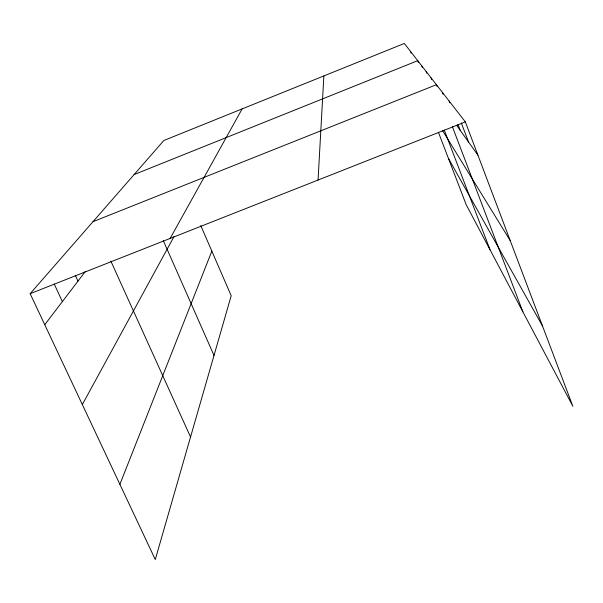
<?xml version="1.0" encoding="UTF-8"?>
<svg xmlns="http://www.w3.org/2000/svg" width="603" height="603" viewBox="0 0 603 603"><rect width="100%" height="100%" fill="white"/><g stroke="black" fill="none" stroke-linecap="round" stroke-linejoin="round"><path stroke-width="0.9" d="M318.067 180.041L323.864 75.925M119.891 484.36L211.841 251.134M82.332 404.56L173.996 236.617M170.144 238.426L242.12 108.909M44.758 324.731L85.189 271.659M200.791 225.643L231.19 295.741L155.28 559.546L30.15 293.684L163.865 140.484L404.334 43.454L465.35 121.912L572.85 406.264L466.172 204.651L438.441 132.366M134.115 174.569L417.728 60.677L418.392 62.418M92.998 221.685L436.414 84.706L437.077 86.455M30.15 293.684L465.35 121.912M456.622 125.303L477.923 155.167M442.564 130.602L510.228 240.62M448.413 158.355L542.489 325.952M54.225 284.036L62.388 301.583M75.269 275.262L77.975 281.126M110.884 261.182L190.54 437.009M163.323 240.695L214.005 355.446M444.275 130.105L490.02 249.732M410.47 51.345L411.133 53.087M452.393 126.683L522.884 311.834M431.024 77.779L431.68 79.498M426.163 71.523L426.811 73.227M421.753 65.848L422.417 67.596M461.318 122.952L468.539 142.014M449.137 101.063L449.793 102.789M457.986 124.391L460.285 130.436M442.414 92.417L443.069 94.151"/></g></svg>
